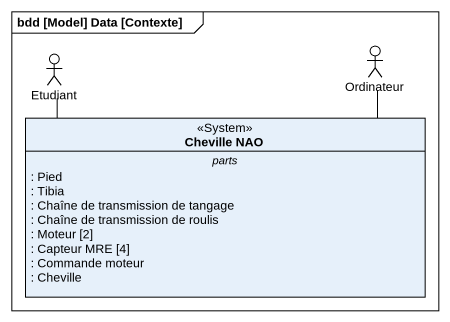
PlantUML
@startuml
mainframe bdd [Model] Data [Contexte]
allowmixing
hide circle
hide empty members
actor Etudiant
actor Ordinateur
class "Cheville NAO" as Cheville_NAO <<System>> {
  -- parts --
  : Pied
  : Tibia
  : Chaîne de transmission de tangage
  : Chaîne de transmission de roulis
  : Moteur [2]
  : Capteur MRE [4]
  : Commande moteur
  : Cheville
}
Etudiant -- Cheville_NAO
Ordinateur -- Cheville_NAO
@enduml
